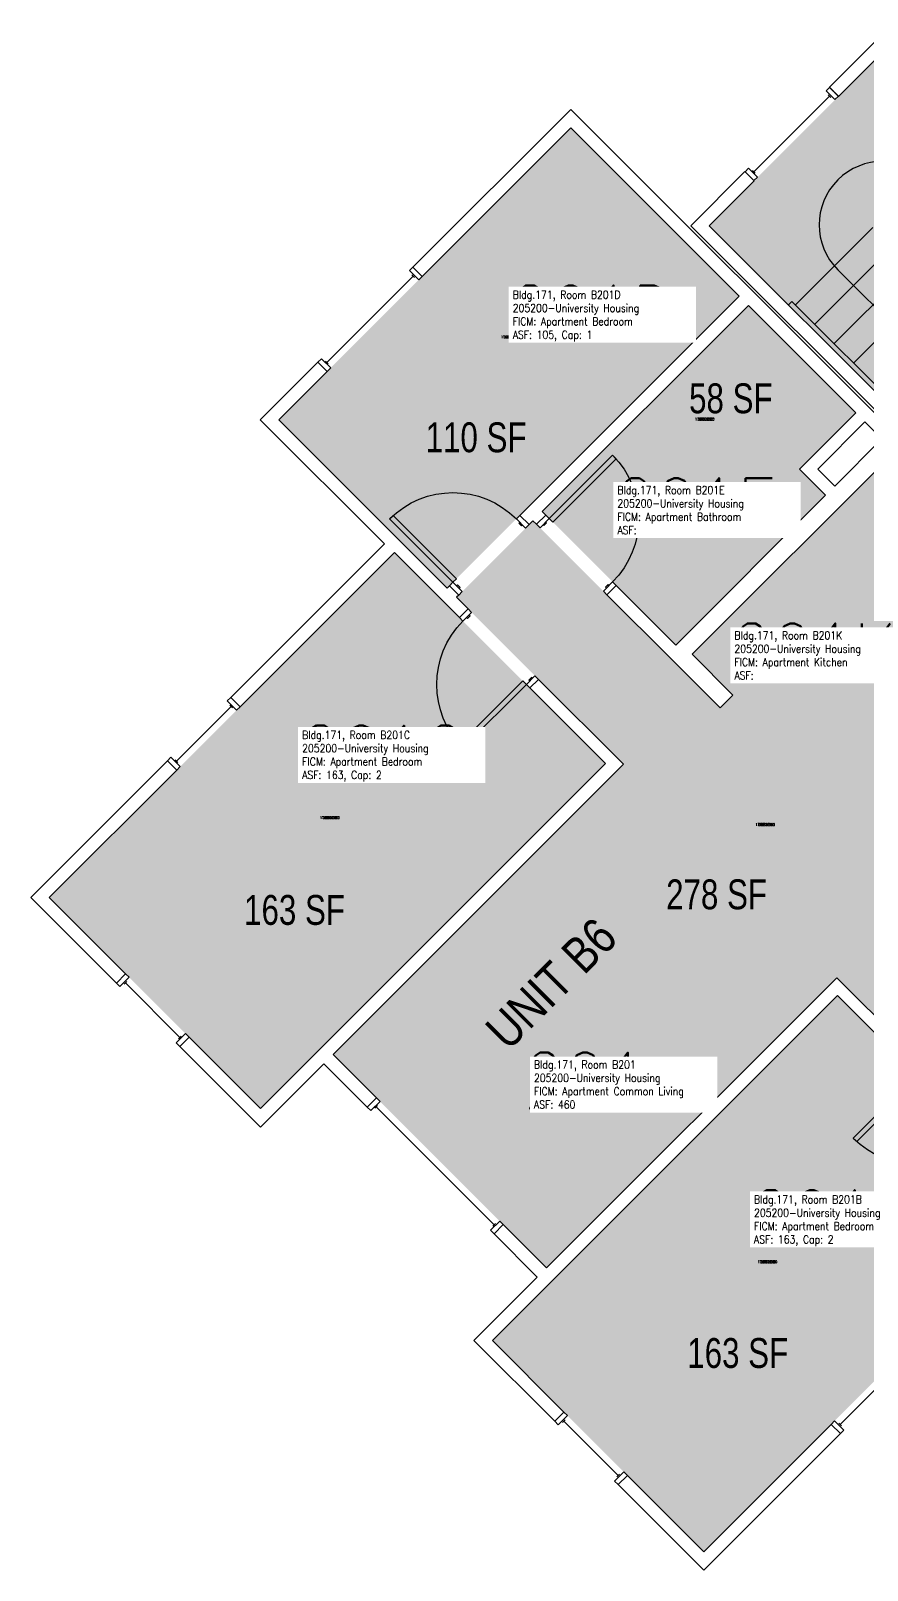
# Model space of a CAD drawing. Header units: inches. Extents: x -98 to 2219, y 102 to 2358.
# Drawn here: x -98 to 238, y 847 to 1466 of the extents above; entities that cross this region are included whole.
import ezdxf
from ezdxf.enums import TextEntityAlignment as Align

# ---------------------------------------------------------------- set-up
doc = ezdxf.new("R2010")
doc.units = ezdxf.units.IN
doc.header["$LTSCALE"] = 96
doc.header["$MEASUREMENT"] = 0
for name, color, linetype in [('A-Area-Iden', 1, 'Continuous'), ('A-Door', 2, 'Continuous'), ('A-FLOR', 3, 'Continuous'), ('A-Glaz', 1, 'Continuous'), ('A-IDEN-RNUM', 7, 'Continuous'), ('A-IDEN-SNUM', 4, 'Continuous'), ('A-IDEN-VNUM', 4, 'Continuous'), ('A-Wall', 5, 'Continuous'), ('AREA-TEXT', 3, 'Continuous'), ('Rooms-Category-Color', 7, 'Continuous'), ('Rooms-College-Color', 7, 'Continuous'), ('Rooms-Department-Color', 7, 'Continuous'), ('Rooms-Division-Color', 7, 'Continuous'), ('Rooms-Information', 7, 'Continuous')]:
    doc.layers.add(name, color=color, linetype=linetype)
doc.styles.add('AREA', font='arial.ttf', dxfattribs={"width": 0.75, "height": 12})
doc.styles.add('ROOMSNUMBER', font='txt.shx', dxfattribs={"height": 0.03})
doc.styles.add('ROOMVNUMBER', font='simplex.shx', dxfattribs={"width": 0.85})
doc.styles.get("Standard").update_dxf_attribs({"font": 'ARIALN.TTF'})

msp = doc.modelspace()

# ---------------------------------------------------------------- hatches: boundary and pattern name
at = {"layer": 'Rooms-Category-Color', "true_color": 0xadadad}
msp.add_hatch(color=253, dxfattribs=at).paths.add_polyline_path([(383.95, 1318.09), (244.65, 1457.39), (174.65, 1387.39), (313.95, 1248.09)])
at = {"layer": 'Rooms-Category-Color', "true_color": 0x728ef3}
for points in [[(119.05, 1426.72), (186.67, 1359.1), (98.6, 1271.03), (69.38, 1241.81), (1.76, 1309.43)], [(190.38, 1355.39), (233.5, 1312.27), (210.88, 1289.64), (221.41, 1279.11), (161.21, 1218.92), (107.56, 1272.57)], [(306.7, 1239.07), (249.16, 1296.61), (167.75, 1215.21), (225.3, 1157.66)], [(23.59, 1054.43), (109.32, 968.7), (225.9, 1085.29), (297.75, 1015.52), (327.47, 1045.23), (264.9, 1107.81), (331.63, 1174.54), (286.9, 1219.27), (225.3, 1157.66), (184.19, 1198.76), (179.07, 1193.64), (103.85, 1268.86), (73.09, 1238.1), (140.18, 1171.01)], [(48.17, 1256.13), (133.02, 1171.28), (-5.57, 1032.68), (-90.43, 1117.54)], [(226.17, 1078.13), (311.02, 993.27), (172.43, 854.68), (87.57, 939.53)]]:
    msp.add_hatch(color=171, dxfattribs=at).paths.add_polyline_path(points)
at = {"layer": 'Rooms-College-Color', "true_color": 0xadadad}
for points in [[(383.95, 1318.09), (244.65, 1457.39), (174.65, 1387.39), (313.95, 1248.09)], [(119.05, 1426.72), (186.67, 1359.1), (98.6, 1271.03), (69.38, 1241.81), (1.76, 1309.43)], [(190.38, 1355.39), (233.5, 1312.27), (210.88, 1289.64), (221.41, 1279.11), (161.21, 1218.92), (107.56, 1272.57)], [(306.7, 1239.07), (249.16, 1296.61), (167.75, 1215.21), (225.3, 1157.66)], [(23.59, 1054.43), (109.32, 968.7), (225.9, 1085.29), (297.75, 1015.52), (327.47, 1045.23), (264.9, 1107.81), (331.63, 1174.54), (286.9, 1219.27), (225.3, 1157.66), (184.19, 1198.76), (179.07, 1193.64), (103.85, 1268.86), (73.09, 1238.1), (140.18, 1171.01)], [(48.17, 1256.13), (133.02, 1171.28), (-5.57, 1032.68), (-90.43, 1117.54)], [(226.17, 1078.13), (311.02, 993.27), (172.43, 854.68), (87.57, 939.53)]]:
    msp.add_hatch(color=253, dxfattribs=at).paths.add_polyline_path(points)
at = {"layer": 'Rooms-Department-Color', "true_color": 0xacacac}
msp.add_hatch(color=253, dxfattribs=at).paths.add_polyline_path([(383.95, 1318.09), (244.65, 1457.39), (174.65, 1387.39), (313.95, 1248.09)])
at = {"layer": 'Rooms-Department-Color', "true_color": 0x604aed}
for points in [[(119.05, 1426.72), (186.67, 1359.1), (98.6, 1271.03), (69.38, 1241.81), (1.76, 1309.43)], [(190.38, 1355.39), (233.5, 1312.27), (210.88, 1289.64), (221.41, 1279.11), (161.21, 1218.92), (107.56, 1272.57)], [(306.7, 1239.07), (249.16, 1296.61), (167.75, 1215.21), (225.3, 1157.66)], [(23.59, 1054.43), (109.32, 968.7), (225.9, 1085.29), (297.75, 1015.52), (327.47, 1045.23), (264.9, 1107.81), (331.63, 1174.54), (286.9, 1219.27), (225.3, 1157.66), (184.19, 1198.76), (179.07, 1193.64), (103.85, 1268.86), (73.09, 1238.1), (140.18, 1171.01)], [(48.17, 1256.13), (133.02, 1171.28), (-5.57, 1032.68), (-90.43, 1117.54)], [(226.17, 1078.13), (311.02, 993.27), (172.43, 854.68), (87.57, 939.53)]]:
    msp.add_hatch(color=173, dxfattribs=at).paths.add_polyline_path(points)
at = {"layer": 'Rooms-Division-Color', "true_color": 0xadadad}
msp.add_hatch(color=253, dxfattribs=at).paths.add_polyline_path([(383.95, 1318.09), (244.65, 1457.39), (174.65, 1387.39), (313.95, 1248.09)])
at = {"layer": 'Rooms-Division-Color', "true_color": 0x604aed}
for points in [[(119.05, 1426.72), (186.67, 1359.1), (98.6, 1271.03), (69.38, 1241.81), (1.76, 1309.43)], [(190.38, 1355.39), (233.5, 1312.27), (210.88, 1289.64), (221.41, 1279.11), (161.21, 1218.92), (107.56, 1272.57)], [(306.7, 1239.07), (249.16, 1296.61), (167.75, 1215.21), (225.3, 1157.66)], [(23.59, 1054.43), (109.32, 968.7), (225.9, 1085.29), (297.75, 1015.52), (327.47, 1045.23), (264.9, 1107.81), (331.63, 1174.54), (286.9, 1219.27), (225.3, 1157.66), (184.19, 1198.76), (179.07, 1193.64), (103.85, 1268.86), (73.09, 1238.1), (140.18, 1171.01)], [(48.17, 1256.13), (133.02, 1171.28), (-5.57, 1032.68), (-90.43, 1117.54)], [(226.17, 1078.13), (311.02, 993.27), (172.43, 854.68), (87.57, 939.53)]]:
    msp.add_hatch(color=173, dxfattribs=at).paths.add_polyline_path(points)

# ---------------------------------------------------------------- linework, layer by layer
at = {"layer": 'A-Door'}
for points in [[(110.39, 1269.74), (111.8, 1268.33), (137.26, 1293.78), (135.85, 1295.2)], [(71.73, 1244.16), (73.14, 1245.57), (47.69, 1271.03), (46.27, 1269.62)], [(100.9, 1265.9), (102.31, 1267.32), (98.6, 1271.03), (97.18, 1269.62)], [(99.66, 1267.14), (99.31, 1266.79), (98.24, 1267.85), (98.6, 1268.2)], [(106.68, 1266.03), (105.26, 1267.44), (108.98, 1271.15), (110.39, 1269.74)], [(107.92, 1267.27), (108.27, 1266.91), (109.33, 1267.97), (108.98, 1268.33)], [(75.44, 1240.45), (74.03, 1239.03), (70.31, 1242.75), (71.73, 1244.16)], [(74.2, 1241.68), (74.56, 1242.04), (73.5, 1243.1), (73.14, 1242.75)], [(132.13, 1240.57), (133.55, 1239.16), (137.26, 1242.87), (135.85, 1244.28)], [(133.37, 1241.81), (133.02, 1242.16), (134.08, 1243.22), (134.43, 1242.87)], [(79.19, 1232), (77.78, 1233.41), (74.33, 1229.96), (75.75, 1228.55)], [(78.22, 1231.02), (78.57, 1230.67), (77.51, 1229.61), (77.16, 1229.96)], [(104.65, 1206.54), (106.06, 1205.13), (102.62, 1201.68), (101.2, 1203.09)], [(101.2, 1203.09), (99.79, 1204.51), (74.33, 1179.05), (75.75, 1177.64)], [(103.68, 1205.57), (103.32, 1205.92), (102.26, 1204.86), (102.62, 1204.51)], [(257.98, 1046.31), (259.4, 1044.9), (233.94, 1019.44), (232.53, 1020.86)]]:
    msp.add_lwpolyline(points, close=True, dxfattribs=at)
at = {"layer": 'A-Door', "extrusion": (0, 0, -1)}
for centre, start, end in [((-110.39, 1269.74), 135, 225), ((-71.73, 1244.16), 45, 135), ((-101.2, 1203.09), 315, 45)]:
    msp.add_arc(centre, 36, start, end, dxfattribs=at)
at = {"layer": 'A-Door'}
msp.add_arc((257.98, 1046.31), 36, 225, 315, dxfattribs=at)
at = {"layer": 'A-FLOR'}
for p, q in [((240.41, 1386.68), (209.3, 1355.57)), ((248.19, 1378.9), (217.08, 1347.79)), ((255.97, 1371.12), (224.85, 1340.01)), ((287.08, 1308.9), (226.27, 1369.71)), ((263.74, 1363.34), (232.63, 1332.23)), ((207.88, 1356.98), (206.47, 1355.57)), ((272.94, 1291.93), (207.88, 1356.98))]:
    msp.add_line(p, q, dxfattribs=at)
msp.add_arc((244.3, 1387.74), 25.5, 45, 225, dxfattribs=at)
at = {"layer": 'A-Glaz'}
for p, q in [((223, 1439.45), (192.59, 1409.04)), ((223.53, 1438.92), (222.47, 1439.98)), ((193.12, 1408.51), (192.06, 1409.57)), ((55.74, 1367.12), (21.09, 1332.47)), ((55.21, 1367.65), (56.27, 1366.59)), ((20.56, 1333), (21.62, 1331.94)), ((-17.42, 1194.26), (-39.34, 1172.34)), ((-17.95, 1194.79), (-16.89, 1193.73)), ((-39.87, 1172.87), (-38.81, 1171.81)), ((-59.32, 1083.77), (-60.38, 1082.71)), ((-37.93, 1061.32), (-59.85, 1083.24)), ((-37.39, 1061.85), (-38.46, 1060.79)), ((41.45, 1033.92), (40.39, 1032.86)), ((88.29, 986.01), (40.92, 1033.39)), ((88.82, 986.54), (87.76, 985.48)), ((249.15, 927.69), (227.23, 905.77)), ((116.74, 907.71), (115.68, 906.65)), ((116.21, 907.18), (138.13, 885.26)), ((227.76, 905.24), (226.7, 906.3)), ((138.66, 885.79), (137.6, 884.73))]:
    msp.add_line(p, q, dxfattribs=at)
for points in [[(221.58, 1441.57), (223, 1442.98), (226.53, 1439.45), (225.12, 1438.03)], [(190.47, 1410.45), (189.06, 1409.04), (192.59, 1405.5), (194.01, 1406.92)], [(57.95, 1365.62), (59.37, 1367.03), (55.65, 1370.74), (54.24, 1369.33)], [(22.6, 1330.26), (21.18, 1328.85), (17.47, 1332.56), (18.88, 1333.97)], [(-15.21, 1192.75), (-13.8, 1194.17), (-17.51, 1197.88), (-18.92, 1196.47)], [(-37.84, 1170.13), (-39.25, 1168.71), (-42.96, 1172.43), (-41.55, 1173.84)], [(-62.06, 1081.74), (-63.47, 1083.15), (-59.76, 1086.87), (-58.34, 1085.45)], [(-39.43, 1059.11), (-38.01, 1057.7), (-34.3, 1061.41), (-35.72, 1062.82)], [(38.71, 1031.89), (37.29, 1033.3), (41.01, 1037.01), (42.42, 1035.6)], [(86.79, 983.8), (88.21, 982.39), (91.92, 986.1), (90.5, 987.52)], [(114, 905.68), (112.59, 907.1), (116.3, 910.81), (117.71, 909.39)], [(225.02, 907.27), (223.6, 905.86), (227.32, 902.15), (228.73, 903.56)], [(136.63, 883.05), (138.04, 881.64), (141.76, 885.35), (140.34, 886.77)]]:
    msp.add_lwpolyline(points, close=True, dxfattribs=at)
at = {"layer": 'A-Wall'}
for p, q in [((245.54, 1465.7), (222.91, 1443.07)), ((226.62, 1439.36), (244.65, 1457.39)), ((222.91, 1443.07), (226.62, 1439.36)), ((55.65, 1370.74), (119.05, 1434.14)), ((119.05, 1434.14), (314.13, 1239.07)), ((119.05, 1426.72), (59.37, 1367.03)), ((186.67, 1359.1), (119.05, 1426.72)), ((188.97, 1409.13), (167.22, 1387.39)), ((174.65, 1387.39), (192.68, 1405.42)), ((192.68, 1405.42), (188.97, 1409.13)), ((167.22, 1387.39), (314.83, 1239.78)), ((313.95, 1248.09), (174.65, 1387.39)), ((59.37, 1367.03), (55.65, 1370.74)), ((98.6, 1271.03), (186.67, 1359.1)), ((190.38, 1355.39), (107.56, 1272.57)), ((233.5, 1312.27), (190.38, 1355.39)), ((-5.66, 1309.43), (17.47, 1332.56)), ((17.47, 1332.56), (21.18, 1328.85)), ((21.18, 1328.85), (1.76, 1309.43)), ((210.88, 1289.64), (233.5, 1312.27)), ((44.19, 1259.58), (-5.66, 1309.43)), ((1.76, 1309.43), (48.34, 1262.85)), ((237.22, 1308.55), (218.3, 1289.64)), ((244.03, 1301.74), (237.22, 1308.55)), ((225.12, 1282.82), (244.03, 1301.74)), ((249.16, 1296.61), (167.75, 1215.21)), ((221.41, 1279.11), (210.88, 1289.64)), ((218.3, 1289.64), (225.12, 1282.82)), ((161.21, 1218.92), (221.41, 1279.11)), ((102.31, 1267.32), (98.6, 1271.03)), ((103.85, 1268.86), (102.31, 1267.32)), ((105.26, 1267.44), (103.85, 1268.86)), ((108.98, 1271.15), (105.26, 1267.44)), ((107.56, 1272.57), (108.98, 1271.15)), ((48.34, 1262.85), (69.38, 1241.81)), ((-17.51, 1197.88), (44.19, 1259.58)), ((48.17, 1256.13), (-13.8, 1194.17)), ((74.33, 1229.96), (48.17, 1256.13)), ((69.38, 1241.81), (70.31, 1242.75)), ((70.31, 1242.75), (74.03, 1239.03)), ((74.03, 1239.03), (73.09, 1238.1)), ((73.09, 1238.1), (77.78, 1233.41)), ((133.55, 1239.16), (137.26, 1242.87)), ((159.45, 1213.26), (133.55, 1239.16)), ((137.26, 1242.87), (161.21, 1218.92)), ((77.78, 1233.41), (74.33, 1229.96)), ((179.07, 1193.64), (159.45, 1213.26)), ((167.75, 1215.21), (184.19, 1198.76)), ((102.62, 1201.68), (106.06, 1205.13)), ((133.02, 1171.28), (102.62, 1201.68)), ((106.06, 1205.13), (140.18, 1171.01)), ((-13.8, 1194.17), (-17.51, 1197.88)), ((184.19, 1198.76), (179.07, 1193.64)), ((-97.85, 1117.54), (-42.96, 1172.43)), ((-42.96, 1172.43), (-39.25, 1168.71)), ((-5.57, 1032.68), (133.02, 1171.28)), ((140.18, 1171.01), (23.59, 1054.43)), ((-39.25, 1168.71), (-90.43, 1117.54)), ((-63.47, 1083.15), (-97.85, 1117.54)), ((-90.43, 1117.54), (-59.76, 1086.87)), ((-59.76, 1086.87), (-63.47, 1083.15)), ((109.32, 968.7), (225.9, 1085.29)), ((225.9, 1085.29), (260.02, 1051.17)), ((226.17, 1078.13), (87.57, 939.53)), ((256.57, 1047.73), (226.17, 1078.13)), ((-38.01, 1057.7), (-34.3, 1061.41)), ((-5.57, 1025.26), (-38.01, 1057.7)), ((-34.3, 1061.41), (-5.57, 1032.68)), ((23.59, 1054.43), (41.01, 1037.01)), ((19.88, 1050.71), (-5.57, 1025.26)), ((37.29, 1033.3), (19.88, 1050.71)), ((41.01, 1037.01), (37.29, 1033.3)), ((88.21, 982.39), (91.92, 986.1)), ((91.92, 986.1), (109.32, 968.7)), ((105.6, 964.99), (88.21, 982.39)), ((80.15, 939.53), (105.6, 964.99)), ((112.59, 907.1), (80.15, 939.53)), ((87.57, 939.53), (116.3, 910.81)), ((116.3, 910.81), (112.59, 907.1)), ((172.43, 854.68), (223.6, 905.86)), ((223.6, 905.86), (227.32, 902.15)), ((227.32, 902.15), (172.43, 847.26)), ((138.04, 881.64), (141.76, 885.35)), ((141.76, 885.35), (172.43, 854.68)), ((172.43, 847.26), (138.04, 881.64))]:
    msp.add_line(p, q, dxfattribs=at)

# ---------------------------------------------------------------- texts
at = {"layer": 'A-Area-Iden'}
msp.add_text('UNIT B6', height=14.4, rotation=45, dxfattribs=at).set_placement((116.26, 1077.9), align=Align.CENTER)
at = {"layer": 'A-IDEN-RNUM', "style": 'ROOMSNUMBER', "width": 0.85}
for s, p in [('0201-D0', (94.94, 1342.7)), ('0201-E0', (172.84, 1309.69)), ('0201-C0', (22.23, 1149.57)), ('0201-00', (197.11, 1146.81)), ('0201-B0', (198.03, 971.16))]:
    msp.add_text(s, height=1, dxfattribs=at).set_placement(p, align=Align.MIDDLE_CENTER)
at = {"layer": 'A-IDEN-SNUM', "style": 'ROOMSNUMBER', "width": 0.85}
for s, p in [('1710B201D0', (94.94, 1342.7)), ('1710B201E0', (172.84, 1309.69)), ('1710B201C0', (22.23, 1149.57)), ('1710B20100', (197.11, 1146.81)), ('1710B201B0', (198.03, 971.16))]:
    msp.add_text(s, height=1, dxfattribs=at).set_placement(p, align=Align.MIDDLE_CENTER)
at = {"layer": 'A-IDEN-VNUM', "style": 'ROOMVNUMBER', "width": 0.85}
for s, p in [('201D', (127.6, 1352.17)), ('201E', (169.18, 1274.76)), ('201K', (216.65, 1216.38)), ('201C', (43.48, 1175.32)), ('201', (124.75, 1043.96)), ('201B', (224.51, 988.71))]:
    msp.add_text(s, height=22.5, dxfattribs=at).set_placement(p, align=Align.MIDDLE_CENTER)
at = {"layer": 'AREA-TEXT', "style": 'AREA', "width": 0.75}
for s, p in [('58 SF', (183.33, 1318.04)), ('110 SF', (81.01, 1302.38)), ('278 SF', (177.61, 1118.78)), ('163 SF', (8.09, 1112.52)), ('163 SF', (186.09, 934.52))]:
    msp.add_text(s, height=12, dxfattribs=at).set_placement(p, align=Align.MIDDLE_CENTER)

# ---------------------------------------------------------------- next in the draw order: texts
at = {"layer": 'Rooms-Information', "char_height": 3.2143, "width": 72, "attachment_point": 7, "style": 'ROOMVNUMBER', "bg_fill": 3, "box_fill_scale": 1.5, "bg_fill_color": 256, "bg_fill_true_color": 13158600, "bg_fill_transparency": 0}
for s, insert in [('Bldg.171, Room B201D^M^J205200-University Housing^M^JFICM: Apartment Bedroom^M^JASF: 105, Cap: 1', (95.72, 1340.92)), ('Bldg.171, Room B201E^M^J205200-University Housing^M^JFICM: Apartment Bathroom^M^JASF: ', (137.76, 1263.51)), ('Bldg.171, Room B201K^M^J205200-University Housing^M^JFICM: Apartment Kitchen^M^JASF: ', (184.77, 1205.13)), ('Bldg.171, Room B201C^M^J205200-University Housing^M^JFICM: Apartment Bedroom^M^JASF: 163, Cap: 2', (11.14, 1164.07)), ('Bldg.171, Room B201^M^J205200-University Housing^M^JFICM: Apartment Common Living^M^JASF: 460', (104.26, 1032.71)), ('Bldg.171, Room B201B^M^J205200-University Housing^M^JFICM: Apartment Bedroom^M^JASF: 163, Cap: 2', (192.64, 977.46))]:
    msp.add_mtext(s, dxfattribs=dict(at, insert=insert))

doc.saveas('drawing.dxf')
